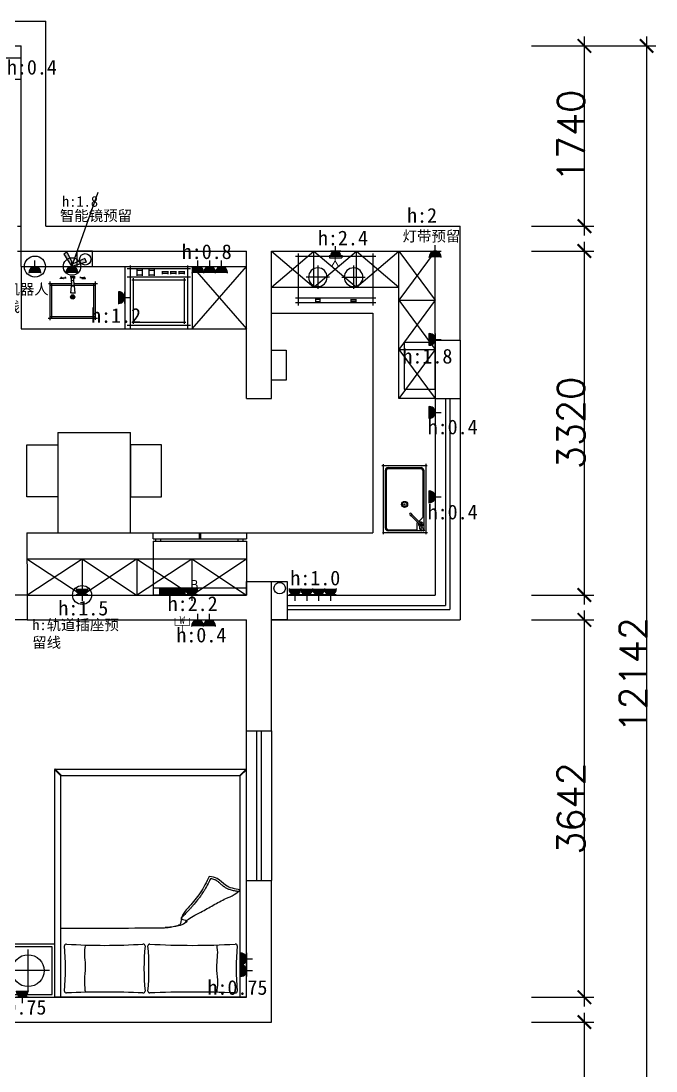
# Model space of a CAD drawing. Header units: millimetres. Extents: x -2231407 to 1513712, y -2704583 to 257.
# Drawn here: x 757090 to 763215, y -1352270 to -1342136 of the extents above; entities that cross this region are included whole.
import ezdxf

# ---------------------------------------------------------------- set-up
doc = ezdxf.new("R2010")
doc.units = ezdxf.units.MM
for name, color, linetype in [('IBS-Refe', 50, 'Continuous'), ('图例', 4, 'Continuous'), ('强电', 1, 'Continuous')]:
    doc.layers.add(name, color=color, linetype=linetype)
doc.styles.get("Standard").update_dxf_attribs({"font": 'txt', "bigfont": 'gbcbig.shx'})
doc.styles.add('宋体', font='', dxfattribs={"width": 3, "height": 100})
doc.styles.add('说明文字', font='', dxfattribs={"width": 0.75})
doc.styles.add('长仿宋体', font='')
doc.styles.get('宋体').set_extended_font_data('SimSun')
doc.styles.get('说明文字').set_extended_font_data('SimSun')
doc.styles.get('长仿宋体').set_extended_font_data('ChangFangSong')
doc.dimstyles.new('1--100', dxfattribs={"dimscale": 100, "dimtxt": 2.5, "dimasz": 0.8, "dimexe": 1, "dimexo": 0.1, "dimgap": 1, "dimtad": 3, "dimdec": 4, "dimrnd": 5, "dimzin": 0, "dimdsep": 46, "dimtxsty": '说明文字', "dimblk": 'ARCHTICK', "dimcen": 0.13, "dimazin": 0, "dimtfac": 1, "dimtdec": 4, "dimtix": 1, "dimtmove": 2, "dimatfit": 3, "dimldrblk": '0定义箭头', "dimfxl": 5, "dimfxlon": 1, "dimtvp": 1, "dimtolj": 1, "dimtzin": 0, "dimarcsym": 0})
doc.dimstyles.new('ISO-25$0', dxfattribs={"dimscale": 0, "dimtxt": 60, "dimasz": 30, "dimexe": 15, "dimexo": 15, "dimtad": 1, "dimdec": 4, "dimlunit": 6, "dimtxsty": 'Standard', "dimblk": 'ARCHTICK', "dimblk1": 'ARCHTICK', "dimblk2": 'ARCHTICK', "dimsah": 1, "dimcen": 3, "dimdle": 3, "dimse2": 1, "dimsd2": 1, "dimadec": 0, "dimazin": 0, "dimtfac": 1, "dimtdec": 4, "dimtmove": 0, "dimatfit": 3, "dimldrblk": 'DOT', "dimfxl": 1, "dimtolj": 1, "dimtzin": 0, "dimarcsym": 0})

# ---------------------------------------------------------------- blocks, each defined once
blk = doc.blocks.new('A$Cfcae891e')
at = {"color": 8}
for p, q in [((774, 477), (0, 477)), ((774, 432), (0, 432)), ((27, 504), (27, 0)), ((188, 464), (242, 464)), ((242, 446), (188, 446)), ((192, 441), (192, 468)), ((237, 468), (237, 441)), ((587, 464), (533, 464)), ((533, 446), (587, 446)), ((537, 468), (537, 441)), ((582, 441), (582, 468)), ((747, 0), (747, 504)), ((215, 117), (215, 342)), ((560, 117), (560, 342)), ((327, 230), (102, 230)), ((447, 230), (672, 230)), ((0, 27), (774, 27))]:
    blk.add_line(p, q, dxfattribs=at)
for centre in [(215, 230), (560, 230)]:
    blk.add_circle(centre, 90, dxfattribs=at)
blk = doc.blocks.new('3r23r22')
at = {"color": 8}
for p, q in [((989467, -1256471), (989467, -1255796)), ((989877, -1255791), (989877, -1256470)), ((989451, -1255807), (989891, -1255807)), ((989487, -1256412), (989487, -1255852)), ((989497, -1256412), (989497, -1255852)), ((989512, -1255827), (989832, -1255827)), ((989512, -1255837), (989832, -1255837)), ((989847, -1255852), (989847, -1256305)), ((989857, -1255852), (989857, -1256423)), ((989732, -1256292), (989722, -1256283)), ((989823, -1256380), (989733, -1256291)), ((989745, -1256279), (989735, -1256270)), ((989833, -1256370), (989743, -1256281)), ((989791, -1256361), (989791, -1256427)), ((989843, -1256316), (989810, -1256348)), ((989840, -1256392), (989815, -1256392)), ((989818, -1256375), (989818, -1256381)), ((989818, -1256381), (989828, -1256387)), ((989828, -1256364), (989827, -1256364)), ((989838, -1256370), (989828, -1256364)), ((989828, -1256387), (989838, -1256381)), ((989834, -1256407), (989840, -1256407)), ((989838, -1256381), (989838, -1256370)), ((989840, -1256407), (989863, -1256429)), ((989894, -1256457), (989458, -1256457)), ((989512, -1256427), (989791, -1256427)), ((989832, -1256437), (989512, -1256437)), ((989855, -1256439), (989831, -1256427)), ((989855, -1256439), (989857, -1256438)), ((989857, -1256438), (989857, -1256412)), ((989863, -1256429), (989857, -1256438))]:
    blk.add_line(p, q, dxfattribs=at)
for radius in [29.6, 5.56]:
    blk.add_circle((989672, -1256183), radius, dxfattribs=at)
for centre, radius, start, end in [((989512, -1255852), 25, 90, 180), ((989512, -1255852), 15, 90, 180), ((989830, -1255854), 26.6, 3.3627, 86.6373), ((989832, -1255852), 15, 0, 90), ((989729, -1256276), 9, 45, 225), ((989737, -1256284), 9.18, 236.5049, 265.3459), ((989742, -1256290), 8.79, 82.1903, 187.8097), ((989737, -1256284), 9.18, 4.6541, 33.4951), ((989832, -1256305), 15, 315, 0), ((989791, -1256346), 15, 270, 306.4647), ((989828, -1256375), 22, 153.553, 234.7406), ((989917, -1256394), 102, 178.7342, 200.3736), ((989828, -1256375), 22, 305.2594, 116.447), ((989828, -1256375), 7, 225, 45), ((989732, -1256403), 102, 346.3665, 357.7768), ((989739, -1256394), 102, 352.6351, 1.2658), ((989512, -1256412), 25, 180, 270), ((989512, -1256412), 15, 180, 270), ((989828, -1256409), 21.8, 252.2899, 285.9255), ((989917, -1256394), 98.7, 201.5267, 203.5112), ((989828, -1256409), 24.8, 265.8388, 272.79), ((989739, -1256394), 98.7, 336.466, 338.4241), ((989832, -1256412), 25, 270, 0), ((989739, -1256394), 102, 339.5083, 340.0003)]:
    blk.add_arc(centre, radius, start, end, dxfattribs=at)
for centre, major_axis in [((989652, -1256176), (-3.81, 1.37)), ((989662, -1256164), (-2.04, 3.5)), ((989676, -1256162), (0.69, 3.99)), ((989689, -1256169), (3.09, 2.61)), ((989694, -1256183), (4.05, 0.02))]:
    blk.add_ellipse(centre, major_axis=major_axis, ratio=0.197044, dxfattribs=at)
for centre, major_axis in [((989652, -1256190), (3.8, 1.4)), ((989662, -1256201), (2.01, 3.51)), ((989676, -1256204), (-0.72, 3.98)), ((989689, -1256196), (-3.11, 2.59))]:
    blk.add_ellipse(centre, major_axis=major_axis, ratio=0.197044, start_param=3.141593, end_param=9.424778, dxfattribs=at)
blk = doc.blocks.new('A$C1d75a51d')
at = {"color": 8}
for p, q in [((30, 610), (30, 0)), ((580, 0), (580, 610)), ((610, 580), (0, 580)), ((565, 550), (45, 550)), ((60, 565), (60, 125)), ((550, 125), (550, 565)), ((0, 110), (610, 110)), ((45, 140), (565, 140)), ((0, 30), (610, 30)), ((150, 95), (90, 95)), ((90, 45), (150, 45)), ((95, 100), (95, 40)), ((145, 40), (145, 100)), ((265, 95), (205, 95)), ((205, 45), (265, 45)), ((210, 100), (210, 40)), ((260, 40), (260, 100)), ((395, 80), (335, 80)), ((335, 60), (395, 60)), ((340, 85), (340, 55)), ((390, 55), (390, 85)), ((475, 80), (415, 80)), ((415, 60), (475, 60)), ((420, 85), (420, 55)), ((470, 55), (470, 85)), ((555, 80), (495, 80)), ((495, 60), (555, 60)), ((500, 85), (500, 55)), ((550, 55), (550, 85))]:
    blk.add_line(p, q, dxfattribs=at)
blk = doc.blocks.new('3r32r232r2')
at = {"color": 8}
for p, q in [((557224, -1317317), (557224, -1319513)), ((557224, -1317317, 0), (559074, -1317317, 0)), ((557284, -1317317), (557284, -1319453)), ((559014, -1317317), (559014, -1319453)), ((559074, -1317317), (559074, -1319513)), ((557284, -1319453), (557224, -1319513)), ((557288, -1319457), (557228, -1319517)), ((559070, -1319517), (557228, -1319517)), ((557284, -1319453), (557288, -1319457)), ((559010, -1319457), (557288, -1319457)), ((559014, -1319453), (559010, -1319457)), ((559010, -1319457), (559070, -1319517)), ((559014, -1319453), (559074, -1319513))]:
    blk.add_line(p, q, dxfattribs=at)
for centre, radius, start, end in [((557329, -1317375), 16.1, 75.7063, 187.4418), ((554807, -1317595), 2516, 355.0304, 4.9696), ((557746, -1306191), 11176, 267.8814, 272.1186), ((558159, -1317375), 16.1, 352.5582, 104.2937), ((560453, -1317595), 2288, 174.5349, 185.4651), ((558219, -1317375), 16.1, 75.7063, 187.4418), ((555925, -1317595), 2288, 354.5349, 5.4651), ((558591, -1308671), 8696, 267.5723, 272.4277), ((558964, -1317375), 16.1, 352.5582, 104.2937), ((561257, -1317595), 2288, 174.5349, 185.4651), ((557329, -1317815), 16.1, 172.5582, 284.2937), ((557746, -1324737), 6919, 86.5769, 93.4231), ((558159, -1317815), 16.1, 255.7063, 7.4418), ((558219, -1317815), 16.1, 172.5582, 284.2937), ((558591, -1323203), 5385, 86.0777, 93.9223), ((558964, -1317815), 16.1, 255.7063, 7.4418), ((557226, -1319515), 3, 134.9931, 315.0996), ((559072, -1319515), 3, 224.9004, 45.0069)]:
    blk.add_arc(centre, radius, start, end, dxfattribs=at)
for points, knots in [([(557514, -1317822), (557512, -1317814), (557496, -1317743), (557523, -1317629), (557501, -1317492), (557506, -1317411), (557512, -1317371), (557513, -1317365)], [0, 0, 0, 0, 24.551262, 217.459975, 337.028895, 437.217911, 458.216546, 458.216546, 458.216546, 458.216546]), ([(558779, -1317822), (558781, -1317814), (558797, -1317743), (558769, -1317629), (558791, -1317492), (558786, -1317411), (558780, -1317371), (558779, -1317365)], [0, 0, 0, 0, 24.551262, 217.459975, 337.028895, 437.217911, 458.216546, 458.216546, 458.216546, 458.216546]), ([(559014, -1317985), (558611, -1317985), (558145, -1317985), (558010, -1317987), (557893, -1318002), (557813, -1318029), (557801, -1318071), (557675, -1318131), (557544, -1318207), (557439, -1318264), (557345, -1318302), (557303, -1318337), (557284, -1318353)], [96.646583, 96.646583, 96.646583, 96.646583, 862.076778, 918.615066, 991.086884, 1068.140151, 1171.141488, 1349.581713, 1485.494659, 1623.483177, 1710.544261, 1786.221499, 1786.221499, 1786.221499, 1786.221499]), ([(557571, -1318461), (557578, -1318448), (557586, -1318432), (557605, -1318395), (557616, -1318376), (557631, -1318349), (557636, -1318341), (557645, -1318327), (557649, -1318321), (557657, -1318309), (557660, -1318304), (557667, -1318294), (557670, -1318289), (557681, -1318275), (557688, -1318266), (557710, -1318238), (557725, -1318220), (557746, -1318196), (557752, -1318189), (557760, -1318180), (557763, -1318176), (557769, -1318170), (557772, -1318167), (557781, -1318157), (557787, -1318150), (557805, -1318131), (557817, -1318118), (557836, -1318099), (557843, -1318093), (557856, -1318081), (557863, -1318075), (557784, -1318057), (557799, -1318045), (557820, -1318031), (557826, -1318027), (557833, -1318023), (557834, -1318022), (557836, -1318021)], [11.446693, 11.446693, 11.446693, 11.446693, 66.20458, 66.20458, 132.409159, 132.409159, 157.738839, 157.738839, 181.269338, 181.269338, 198.679267, 198.679267, 216.089197, 216.089197, 250.909056, 250.909056, 320.548774, 320.548774, 345.827712, 345.827712, 358.848719, 358.848719, 371.869725, 371.869725, 397.911737, 397.911737, 449.995762, 449.995762, 476.701855, 476.701855, 503.407948, 503.407948, 556.820133, 556.820133, 576.394027, 576.394027, 580.819388, 580.819388, 580.819388, 580.819388]), ([(557583, -1318484), (557610, -1318429), (557662, -1318324), (557765, -1318204), (557859, -1318101), (557853, -1318027), (557877, -1318001), (558009, -1317989)], [0, 0, 0, 0, 183.123786, 351.251627, 469.436762, 603.05833, 703.77943, 703.77943, 703.77943, 703.77943]), ([(557284, -1318353), (557335, -1318362), (557421, -1318376), (557495, -1318468), (557556, -1318479), (557583, -1318484)], [0, 0, 0, 0, 150.204704, 251.768605, 330.790219, 330.790219, 330.790219, 330.790219]), ([(557304, -1318337), (557304, -1318337), (557304, -1318336), (557325, -1318340), (557337, -1318342), (557362, -1318348), (557375, -1318352), (557396, -1318359), (557405, -1318363), (557418, -1318369), (557422, -1318371), (557428, -1318375), (557430, -1318376), (557434, -1318379), (557436, -1318380), (557439, -1318382), (557440, -1318383), (557442, -1318385), (557444, -1318386), (557447, -1318388), (557450, -1318390), (557456, -1318396), (557461, -1318400), (557469, -1318407), (557474, -1318411), (557482, -1318418), (557486, -1318422), (557494, -1318429), (557497, -1318432), (557505, -1318438), (557509, -1318440), (557514, -1318443), (557515, -1318444), (557517, -1318445), (557518, -1318446), (557520, -1318447), (557522, -1318447), (557525, -1318449), (557528, -1318450), (557536, -1318453), (557541, -1318455), (557554, -1318458), (557560, -1318459), (557568, -1318461), (557570, -1318461), (557571, -1318461)], [0, 0, 0, 0, 24.319537, 24.319537, 60.416536, 60.416536, 96.513536, 96.513536, 124.132877, 124.132877, 135.417576, 135.417576, 143.707623, 143.707623, 148.705619, 148.705619, 152.813805, 152.813805, 156.921991, 156.921991, 165.138364, 165.138364, 181.57111, 181.57111, 198.003855, 198.003855, 214.4366, 214.4366, 230.869346, 230.869346, 247.302091, 247.302091, 251.381041, 251.381041, 256.076136, 256.076136, 260.771232, 260.771232, 270.161424, 270.161424, 290.550085, 290.550085, 310.938746, 310.938746, 316.14782, 316.14782, 316.14782, 316.14782])]:
    blk.add_open_spline(points, degree=3, knots=knots, dxfattribs=at)
blk = doc.blocks.new('A$C7D20469C')
at = {"color": 8}
for p, q in [((250, 450), (250, 50)), ((450, 250), (50, 250))]:
    blk.add_line(p, q, dxfattribs=at)
for points in [[(500, 0), (500, 500), (0, 500), (0, 0)], [(475, 25), (475, 475), (25, 475), (25, 25)]]:
    blk.add_lwpolyline(points, close=True, dxfattribs=at)
blk.add_circle((250, 250), 150, dxfattribs=at)
blk = doc.blocks.new('A$C9808678f')
at = {"color": 8}
for p, q in [((62, 565), (527, 565)), ((88, 309), (88, 596)), ((88, 545), (506, 545)), ((108, 309), (108, 567)), ((488, 571), (488, 29)), ((508, 594), (508, 0)), ((8, 432), (25, 432)), ((8, 387), (24, 387)), ((19, 440), (19, 381)), ((19, 413), (21, 413)), ((19, 407), (24, 407)), ((21, 448), (21, 413)), ((27, 448), (21, 448)), ((27, 410), (27, 448)), ((0, 273), (25, 273)), ((2, 318), (25, 318)), ((8, 323), (8, 266)), ((19, 323), (19, 267)), ((71, 309), (21, 309)), ((71, 282), (21, 282)), ((71, 309), (117, 309)), ((71, 282), (117, 282)), ((88, 3), (88, 282)), ((108, 29), (108, 282)), ((113, 282), (113, 309)), ((115, 312), (204, 320)), ((115, 278), (203, 270)), ((117, 276), (117, 315)), ((198, 310), (198, 328)), ((198, 281), (198, 310)), ((201, 310), (198, 310)), ((201, 281), (198, 281)), ((198, 281), (198, 265)), ((201, 281), (201, 310)), ((236, 309), (263, 282)), ((236, 282), (263, 309)), ((8, 203), (25, 203)), ((8, 158), (24, 158)), ((19, 149), (19, 215)), ((19, 184), (24, 184)), ((19, 178), (21, 178)), ((21, 142), (21, 178)), ((27, 142), (21, 142)), ((27, 180), (27, 142)), ((528, 25), (63, 25)), ((504, 45), (93, 45))]:
    blk.add_line(p, q, dxfattribs=at)
for radius in [25.5, 19]:
    blk.add_circle((249, 295), radius, dxfattribs=at)
for centre, radius, start, end in [((24, 410), 3.43, 270, 0), ((21, 295), 13.4, 90, 98.4307), ((21, 295), 13.4, 261.5693, 270), ((64, 295), 13.4, 90, 270), ((24, 180), 3.43, 0, 90)]:
    blk.add_arc(centre, radius, start, end, dxfattribs=at)
blk = doc.blocks.new('_ArchTick')
at = {"color": 0, "linetype": 'ByBlock', "const_width": 0.15}
blk.add_lwpolyline([(-0.5, -0.5), (0.5, 0.5)], dxfattribs=at)
blk = doc.blocks.new('*D384')
at = {"color": 250, "lineweight": -2}
for p, q in [((762525, -1354608), (762525, -1351708)), ((762015, -1351798), (762615, -1351798)), ((762015, -1354518), (762615, -1354518))]:
    blk.add_line(p, q, dxfattribs=at)
at = {"layer": 'Defpoints', "color": 0}
for p in [(761925, -1351798), (762525, -1351798), (761925, -1354518)]:
    blk.add_point(p, dxfattribs=at)
at = {"color": 250, "lineweight": -2, "xscale": 130, "yscale": 130, "zscale": 130}
for p, rotation in [((762525, -1351798), 90), ((762525, -1354518), 270)]:
    blk.add_blockref('_ArchTick', p, dxfattribs=dict(at, rotation=rotation))
at = {"color": 0, "insert": (762395, -1353158), "char_height": 260, "attachment_point": 5, "rotation": 90}
blk.add_mtext('2720', dxfattribs=at)
blk = doc.blocks.new('*D385')
at = {"color": 250, "lineweight": -2}
for p, q in [((762015, -1347916), (762615, -1347916)), ((762525, -1351648), (762525, -1347826)), ((762015, -1351558), (762615, -1351558))]:
    blk.add_line(p, q, dxfattribs=at)
at = {"layer": 'Defpoints', "color": 0}
for p in [(761925, -1347916), (762525, -1347916), (761925, -1351558)]:
    blk.add_point(p, dxfattribs=at)
at = {"color": 250, "lineweight": -2, "xscale": 130, "yscale": 130, "zscale": 130}
for p, rotation in [((762525, -1347916), 90), ((762525, -1351558), 270)]:
    blk.add_blockref('_ArchTick', p, dxfattribs=dict(at, rotation=rotation))
at = {"color": 0, "insert": (762395, -1349737), "char_height": 260, "attachment_point": 5, "rotation": 90}
blk.add_mtext('3642', dxfattribs=at)
blk = doc.blocks.new('*D386')
at = {"color": 250, "lineweight": -2}
for p, q in [((762525, -1347766), (762525, -1344266)), ((762015, -1344356), (762615, -1344356)), ((762015, -1347676), (762615, -1347676))]:
    blk.add_line(p, q, dxfattribs=at)
at = {"layer": 'Defpoints', "color": 0}
for p in [(761925, -1344356), (762525, -1344356), (761925, -1347676)]:
    blk.add_point(p, dxfattribs=at)
at = {"color": 250, "lineweight": -2, "xscale": 130, "yscale": 130, "zscale": 130}
for p, rotation in [((762525, -1344356), 90), ((762525, -1347676), 270)]:
    blk.add_blockref('_ArchTick', p, dxfattribs=dict(at, rotation=rotation))
at = {"color": 0, "insert": (762395, -1346016), "char_height": 260, "attachment_point": 5, "rotation": 90}
blk.add_mtext('3320', dxfattribs=at)
blk = doc.blocks.new('*D387')
at = {"color": 250, "lineweight": -2}
for p, q in [((762525, -1344206), (762525, -1342286)), ((762015, -1342376), (762615, -1342376)), ((762015, -1344116), (762615, -1344116))]:
    blk.add_line(p, q, dxfattribs=at)
at = {"layer": 'Defpoints', "color": 0}
for p in [(761925, -1342376), (762525, -1342376), (761925, -1344116)]:
    blk.add_point(p, dxfattribs=at)
at = {"color": 250, "lineweight": -2, "xscale": 130, "yscale": 130, "zscale": 130}
for p, rotation in [((762525, -1342376), 90), ((762525, -1344116), 270)]:
    blk.add_blockref('_ArchTick', p, dxfattribs=dict(at, rotation=rotation))
at = {"color": 0, "insert": (762395, -1343246), "char_height": 260, "attachment_point": 5, "rotation": 90}
blk.add_mtext('1740', dxfattribs=at)
blk = doc.blocks.new('*D388')
at = {"color": 250, "lineweight": -2}
for p, q in [((763125, -1342286), (763125, -1354608)), ((762615, -1342376), (763215, -1342376)), ((762615, -1354518), (763215, -1354518))]:
    blk.add_line(p, q, dxfattribs=at)
at = {"layer": 'Defpoints', "color": 0}
for p in [(762525, -1342376), (762525, -1354518), (763125, -1354518)]:
    blk.add_point(p, dxfattribs=at)
at = {"color": 250, "lineweight": -2, "xscale": 130, "yscale": 130, "zscale": 130}
for p, rotation in [((763125, -1342376), 90), ((763125, -1354518), 270)]:
    blk.add_blockref('_ArchTick', p, dxfattribs=dict(at, rotation=rotation))
at = {"color": 0, "insert": (762995, -1348447), "char_height": 260, "attachment_point": 5, "rotation": 90}
blk.add_mtext('12142', dxfattribs=at)
blk = doc.blocks.new('五孔插座')
at = {"layer": '强电'}
h = blk.add_hatch(color=256, dxfattribs=at)
edge = h.paths.add_edge_path()
edge.add_ellipse((-2429131, -177746), major_axis=(-65.2, -65.2), ratio=1, start_angle=135, end_angle=315)
edge.add_line((-2429223, -177746), (-2429223, -177746))
edge.add_line((-2429223, -177746), (-2429039, -177746))
for p, q in [((-2429131, -177654), (-2429131, -177561)), ((-2429039, -177654), (-2429223, -177654)), ((-2429223, -177746), (-2429039, -177746)), ((-2429223, -177755), (-2429223, -177746)), ((-2429039, -177755), (-2429039, -177746))]:
    blk.add_line(p, q, dxfattribs=at)
at = {"layer": '强电', "extrusion": (0, 0, -1)}
blk.add_ellipse((-2429131, -177746), major_axis=(-65.2, -65.2), ratio=1, start_param=0.785398, end_param=3.926991, dxfattribs=at)
blk = doc.blocks.new('安全插座')
at = {"layer": '强电', "lineweight": -3}
h = blk.add_hatch(color=256, dxfattribs=at)
edge = h.paths.add_edge_path()
edge.add_ellipse((-2432381, -182680), major_axis=(55.7, 55.7), ratio=1, start_angle=225, end_angle=405)
edge.add_line((-2432381, -182601), (-2432381, -182759))
for p, q in [((-2432406, -182777), (-2432406, -182583)), ((-2432364, -182583), (-2432406, -182583)), ((-2432389, -182601), (-2432381, -182601)), ((-2432381, -182759), (-2432381, -182601)), ((-2432302, -182601), (-2432302, -182759)), ((-2432364, -182777), (-2432406, -182777)), ((-2432389, -182759), (-2432381, -182759)), ((-2432302, -182680), (-2432224, -182680))]:
    blk.add_line(p, q, dxfattribs=at)
blk.add_ellipse((-2432381, -182680), major_axis=(55.7, 55.7), ratio=1, start_param=3.926991, end_param=7.068583, dxfattribs=at)
at = {"layer": '强电', "lineweight": -3, "width": 0.8}
blk.add_attdef('A', (-2432224, -182680), '', height=0.00315, rotation=90, dxfattribs=at)
blk = doc.blocks.new('0定义箭头')
at = {"layer": 'IBS-Refe', "color": 3}
for p, q in [((-1.44, 1.15), (-1.09, 1.44)), ((-1.09, 1.44), (0, 0)), ((-0.37, 0), (-2.13, 0)), ((-1.44, 1.15), (-0.37, 0)), ((-1.44, -1.15), (-0.37, 0)), ((-1.09, -1.44), (0, 0)), ((-1.44, -1.15), (-1.09, -1.44))]:
    blk.add_line(p, q, dxfattribs=at)
for points in [[(-1.44, 1.15), (-1.09, 1.44), (-0.37, 0), (0, 0)], [(-1.44, -1.15), (-1.09, -1.44), (-0.37, 0), (0, 0)]]:
    blk.add_solid(points, dxfattribs=at)
blk = doc.blocks.new('yfjhjl')
at = {"color": 1, "const_width": 9.6}
for points in [[(229609, 23223), (229609, 23103), (229849, 23103), (229849, 23223)], [(229729, 23103), (229729, 22983)]]:
    blk.add_lwpolyline(points, dxfattribs=at)
at = {"color": 1, "style": '宋体'}
blk.add_text('W', height=120, dxfattribs=at).set_placement((229686, 23128))

msp = doc.modelspace()

# ---------------------------------------------------------------- linework, layer by layer
at = {"color": 8}
for p, q in [((751240.32054, -1342135.94222), (757330.32054, -1342135.94222)), ((757330.32054, -1344115.94222), (757330.32054, -1342135.94222)), ((754485.32054, -1342375.94222), (757090.32054, -1342375.94222)), ((757090.32054, -1344355.94222), (757090.32054, -1342375.94222)), ((757090.32054, -1342495.94222), (756090.32054, -1342495.94222)), ((754890.32054, -1342695.94222), (757090.32054, -1342695.94222)), ((757057.82054, -1344115.94222), (757090.32054, -1344115.94222)), ((757330.32054, -1344115.94222), (761325.32054, -1344115.94222)), ((761325.32054, -1345215.94222), (761325.32054, -1344115.94222)), ((757057.82054, -1344355.94222), (757090.32054, -1344355.94222)), ((757090.32054, -1344355.94222), (759265.32054, -1344355.94222)), ((757090.32054, -1344505.94222), (757090.32054, -1344355.94222)), ((759265.32054, -1345780.94222), (759265.32054, -1344355.94222)), ((759505.32054, -1345780.94222), (759505.32054, -1344355.94222)), ((759505.32054, -1344355.94222), (761085.32054, -1344355.94222)), ((759915.32054, -1344705.94222), (759915.32054, -1344355.94222)), ((760325.32054, -1344705.94222), (760325.32054, -1344355.94222)), ((760735.32054, -1345780.94222), (760735.32054, -1344355.94222)), ((761085.32054, -1345215.94222), (761085.32054, -1344355.94222)), ((757090.32054, -1344505.94222), (759265.32054, -1344505.94222)), ((757090.32054, -1344505.94222), (757090.32054, -1345105.94222)), ((758090.32054, -1344505.94222), (758090.32054, -1345105.94222)), ((758740.32054, -1344505.94222), (758740.32054, -1345105.94222)), ((758740.32054, -1345105.94222), (759265.32054, -1344505.94222)), ((758740.32054, -1344505.94222), (759265.32054, -1345105.94222)), ((759505.32054, -1344705.94222), (760735.32054, -1344705.94222)), ((760735.32054, -1344830.94222), (761085.32054, -1344830.94222)), ((759505.32054, -1344955.94222), (760485.32054, -1344955.94222)), ((760485.32054, -1344955.94222), (760485.32054, -1347075.94222)), ((757090.32054, -1345105.94222), (758090.32054, -1345105.94222)), ((758090.32054, -1345105.94222), (759265.32054, -1345105.94222)), ((761085.32054, -1345215.94222), (761325.32054, -1345215.94222)), ((761085.32054, -1345215.94222), (761085.32054, -1345780.94222)), ((761325.32054, -1345215.94222), (761325.32054, -1345780.94222)), ((760735.32054, -1345305.94222), (761085.32054, -1345305.94222)), ((759265.32054, -1345780.94222), (759505.32054, -1345780.94222)), ((761085.32054, -1345780.94222), (760735.32054, -1345780.94222)), ((761085.32054, -1345780.94222), (761085.32054, -1347675.94222)), ((761085.32054, -1345780.94222), (761325.32054, -1345780.94222)), ((761185.32054, -1345780.94222), (761185.32054, -1347775.94222)), ((761225.32054, -1345780.94222), (761225.32054, -1347815.94222)), ((761325.32054, -1345780.94222), (761325.32054, -1347915.94222)), ((757445.32054, -1346105.94222), (758145.32054, -1346105.94222)), ((757445.32054, -1346105.94222), (757445.32054, -1347075.94222)), ((758145.32054, -1347075.94222), (758145.32054, -1346105.94222)), ((757145.32054, -1347075.94222), (760485.32054, -1347075.94222)), ((757145.32054, -1347075.94222), (757150.32054, -1347675.94222)), ((758365.32054, -1347075.94222), (759265.32054, -1347075.94222)), ((758365.32054, -1347134.37256), (758365.32054, -1347075.94222)), ((758810.32054, -1347075.94222), (758810.32054, -1347134.37256)), ((758820.32054, -1347075.94222), (758820.32054, -1347134.37256)), ((759265.32054, -1347075.94222), (759265.32054, -1347134.37256)), ((758365.32054, -1347134.37256), (759265.32054, -1347134.37256)), ((758365.32054, -1347156.59478), (759265.32054, -1347156.59478)), ((758365.32054, -1347156.59478), (758365.32054, -1347675.94222)), ((758389.01522, -1347134.37256), (758389.01522, -1347156.59478)), ((758435.28695, -1347134.37256), (758435.28695, -1347156.59478)), ((759183.04, -1347134.37256), (759183.04, -1347156.59478)), ((759229.31173, -1347134.37256), (759229.31173, -1347156.59478)), ((759265.32054, -1347156.59478), (759265.32054, -1347675.94222)), ((757145.32054, -1347325.94222), (759265.32054, -1347325.94222)), ((757679.07054, -1347325.94222), (757679.07054, -1347675.94222)), ((758207.82054, -1347325.94222), (758207.82054, -1347675.94222)), ((758736.57054, -1347325.94222), (758736.57054, -1347675.94222)), ((759265.32054, -1347609.27555), (758365.32054, -1347609.27555)), ((758428.45282, -1347675.94222), (758428.45282, -1347609.27555)), ((758450.67505, -1347675.94222), (758450.67505, -1347609.27555)), ((758472.89727, -1347675.94222), (758472.89727, -1347609.27555)), ((758495.11949, -1347675.94222), (758495.11949, -1347609.27555)), ((758517.34171, -1347675.94222), (758517.34171, -1347609.27555)), ((758539.56394, -1347675.94222), (758539.56394, -1347609.27555)), ((758561.78616, -1347675.94222), (758561.78616, -1347609.27555)), ((758584.00838, -1347675.94222), (758584.00838, -1347609.27555)), ((758606.2306, -1347675.94222), (758606.2306, -1347609.27555)), ((758628.45282, -1347675.94222), (758628.45282, -1347609.27555)), ((758650.67505, -1347675.94222), (758650.67505, -1347609.27555)), ((758672.89727, -1347675.94222), (758672.89727, -1347609.27555)), ((759265.32054, -1347545.94222), (759505.32054, -1347545.94222)), ((759265.32054, -1347675.94222), (759265.32054, -1347545.94222)), ((759505.32054, -1348987.94222), (759505.32054, -1347545.94222)), ((757150.32054, -1347675.94222), (756245.32054, -1347675.94222)), ((757150.32054, -1347675.94222), (759265.32054, -1347675.94222)), ((757150.32054, -1347675.94222), (757150.32054, -1347915.94222)), ((759265.32054, -1347675.94222), (758365.32054, -1347675.94222)), ((758672.89727, -1347620.38666), (758428.45282, -1347620.38666)), ((758672.89727, -1347631.49777), (758428.45282, -1347631.49777)), ((758672.89727, -1347642.60888), (758428.45282, -1347642.60888)), ((758672.89727, -1347653.71999), (758428.45282, -1347653.71999)), ((758672.89727, -1347664.8311), (758428.45282, -1347664.8311)), ((759657.22701, -1347675.94222), (761085.32054, -1347675.94222)), ((759657.22701, -1347775.94222), (761185.32054, -1347775.94222)), ((759657.22701, -1347815.94222), (761225.32054, -1347815.94222)), ((757150.32054, -1347915.94222), (756245.32054, -1347915.94222)), ((757150.32054, -1347915.94222), (759265.32054, -1347915.94222)), ((759265.32054, -1348987.94222), (759265.32054, -1347915.94222)), ((759505.32054, -1347915.94222), (761325.32054, -1347915.94222)), ((759265.32054, -1348987.94222), (759505.32054, -1348987.94222)), ((759265.32054, -1350432.94222), (759265.32054, -1348987.94222)), ((759365.32054, -1350432.94222), (759365.32054, -1348987.94222)), ((759405.32054, -1348987.94222), (759405.32054, -1350432.94222)), ((759505.32054, -1348987.94222), (759505.32054, -1350432.94222)), ((759265.32054, -1350432.94222), (759505.32054, -1350432.94222)), ((759265.32054, -1351557.94222), (759265.32054, -1350432.94222)), ((759505.32054, -1351797.94222), (759505.32054, -1350432.94222)), ((756245.32054, -1351557.94222), (759265.32054, -1351557.94222)), ((756005.32054, -1351797.94222), (759505.32054, -1351797.94222))]:
    msp.add_line(p, q, dxfattribs=at)
for points in [[(757630.32054, -1344505.94222), (757780.32054, -1344505.94222), (757780.32054, -1344355.94222), (757630.32054, -1344355.94222)], [(760785.32054, -1345689.96627), (761085.32054, -1345689.96627), (761085.32054, -1345239.96627), (760785.32054, -1345239.96627)], [(759505.32054, -1345313.96727), (759647.04041, -1345313.96727), (759647.04041, -1345603.33052), (759505.32054, -1345603.33052)], [(757445.32054, -1346727.93418), (757145.32054, -1346727.93418), (757145.32054, -1346227.93418), (757445.32054, -1346227.93418)], [(758145.32054, -1346727.93418), (758445.32054, -1346727.93418), (758445.32054, -1346227.93418), (758145.32054, -1346227.93418)], [(759505.32054, -1347545.94222), (759657.22701, -1347545.94222), (759657.22701, -1347915.94222), (759505.32054, -1347915.94222)]]:
    msp.add_lwpolyline(points, close=True, dxfattribs=at)
for points in [[(759505.32054, -1344705.94222), (759915.32054, -1344355.94222), (760325.32054, -1344705.94222), (760735.32054, -1344355.94222)], [(759505.32054, -1344355.94222), (759915.32054, -1344705.94222), (760325.32054, -1344355.94222), (760735.32054, -1344705.94222)], [(760735.32054, -1344355.94222), (761085.32054, -1344830.94222), (760735.32054, -1345305.94222), (761085.32054, -1345780.94222)], [(761085.32054, -1344355.94222), (760735.32054, -1344830.94222), (761085.32054, -1345305.94222), (760735.32054, -1345780.94222)], [(757145.32054, -1347325.94222), (757679.07054, -1347675.94222), (758205.32054, -1347325.94222), (758736.57054, -1347675.94222), (759265.32054, -1347325.94222)], [(757145.32054, -1347675.94222), (757679.07054, -1347325.94222), (758205.32054, -1347675.94222), (758736.57054, -1347325.94222), (759265.32054, -1347675.94222)]]:
    msp.add_lwpolyline(points, dxfattribs=at)
at = {"color": 1, "ltscale": 3}
for centre, radius in [((757224.67283, -1344505.94222), 101.55493), ((757581.55166, -1344505.94222), 84.57401), ((757679.07052, -1347675.94222), 91.72024)]:
    msp.add_circle(centre, radius, dxfattribs=at)
at = {"color": 8}
for centre in [(757710.32054, -1344435.94222), (759585.32054, -1347610.60239)]:
    msp.add_circle(centre, 55, dxfattribs=at)

# ---------------------------------------------------------------- block references
at = {"color": 8, "xscale": -1, "rotation": 180}
for name, p in [('A$Cfcae891e', (759738.422, -1344378.94222)), ('A$C1d75a51d', (758115.32054, -1344494.47127))]:
    msp.add_blockref(name, p, dxfattribs=at)
at = {"color": 8, "rotation": 270}
for name, p, xscale, yscale, zscale in [('A$C9808678f', (757352.8408, -1344599.89645), 0.8, 0.8, 0.8), ('A$C7D20469C', (756902.32054, -1351044.94231), 1.026, 1.026, 1.026)]:
    msp.add_blockref(name, p, dxfattribs=dict(at, xscale=xscale, yscale=yscale, zscale=zscale))
at = {"color": 8}
msp.add_blockref('3r23r22', (-228881.65715, -90618.58538), dxfattribs=at)
at = {"color": 3, "xscale": 0.5960957183269784, "yscale": 0.5960957184899598, "zscale": 0.5960957183999994}
msp.add_blockref('yfjhjl', (621706.13091, -1361740.11019), dxfattribs=at)
at = {"color": 8, "rotation": 180}
msp.add_blockref('3r32r232r2', (1316489.40833, -2668875.14464), dxfattribs=at)
at = {"layer": '图例', "lineweight": -3, "yscale": 0.6174630000425968, "zscale": 0.6174630000000002}
for name, p, xscale, rotation in [('安全插座', (872923.46557, 157499.44124), -0.6174630000425968, 270), ('五孔插座', (-738812.18612, -1234646.23308), -0.6174629999686033, 359.9994203623146), ('五孔插座', (-742672.9642, -1234798.01508), -0.6174629999686033, 359.9994884395215), ('五孔插座', (-742316.08535, -1234798.01508), -0.6174629999686033, 359.9994884395215), ('五孔插座', (-741100.29652, -1234796.23281), -0.6174629999686033, 359.9994203623146), ('五孔插座', (-740986.51572, -1234796.23294), -0.6174629999686033, 359.9994203623146), ('五孔插座', (-740872.73491, -1234796.23308), -0.6174629999686033, 359.9994203623146), ('五孔插座', (867798.24767, 155091.6948), -0.6174629999686034, 269.9994884395215), ('五孔插座', (870795.47294, 154688.64996), -0.6174629999686033, 269.9994203623145), ('五孔插座', (870795.02981, 153984.03233), -0.6174629999686033, 269.9994203623145), ('五孔插座', (870795.02981, 153169.06368), -0.6174629999686033, 269.9994203623145), ('五孔插座', (2257576.70755, -1457383.86928), -0.6174629999686039, 179.9994884421663), ('五孔插座', (2258634.20755, -1457383.86928), -0.6174629999686039, 179.9994884421663), ('五孔插座', (2259630.24813, -1457385.65135), -0.6174629999686033, 179.9994203623146), ('五孔插座', (2259744.02894, -1457385.65149), -0.6174629999686033, 179.9994203623146), ('五孔插座', (2259857.80975, -1457385.65162), -0.6174629999686033, 179.9994203623146), ('五孔插座', (2259971.59275, -1457385.65227), -0.6174629999686033, 179.9994203623146), ('五孔插座', (-741102.99316, -1238208.01515), -0.6174629999686039, 359.9994884421664), ('五孔插座', (-740989.21016, -1238208.01515), -0.6174629999686039, 359.9994884421664), ('五孔插座', (868973.24786, 148710.36711), -0.6174629999686039, 269.9994884421663), ('五孔插座', (868973.24786, 148596.58411), -0.6174629999686039, 269.9994884421663), ('五孔插座', (2256999.56824, -1461265.86928), -0.6174629999686039, 179.9994884421663)]:
    msp.add_blockref(name, p, dxfattribs=dict(at, xscale=xscale, rotation=rotation))

# ---------------------------------------------------------------- texts
at = {"layer": '图例', "color": 4, "attachment_point": 4, "style": '长仿宋体'}
for s, insert, char_height, width in [('{\\fSimSun|b0|i0|c134|p2;h:0.4}', (756954.21461, -1342583.21437), 141.75, 1263.1145985), ('{\\fSimSun|b0|i0|c134|p2;h:1.8}', (757486.10321, -1343878.36228), 102.06, 909.442511), ('{\\fSimSun|b0|i0|c134|p2;智能镜预留}', (757465.34381, -1344020.41502), 102.06, 909.442511), ('{\\fSimSun|b0|i0|c134|p2; h:2}', (760717.61587, -1344012.90556), 141.75, 1263.1145985), ('{\\fSimSun|b0|i0|c134|p2; h:2.4}', (759857.9761, -1344231.14914), 141.75, 1263.1145985), ('{\\fSimSun|b0|i0|c134|p2;灯带预留}', (760770.95925, -1344218.46768), 102.06, 909.442511), ('{\\fSimSun|b0|i0|c134|p2;h:0.8}', (758640.45947, -1344363.28532), 141.75, 1263.1145985), ('{\\fSimSun|b0|i0|c134|p2;扫地机器人\\P预留线}', (756661.20899, -1344814.85592), 102.06, 909.442511), ('{\\fSimSun|b0|i0|c134|p2;h:1.2}', (757765.89084, -1344979.10047), 141.75, 1263.1145985), ('{\\fSimSun|b0|i0|c134|p2;h:1.8}', (760769.24942, -1345372.27435), 141.75, 1263.1145985), ('{\\fSimSun|b0|i0|c134|p2;h:0.4}', (761012.44906, -1346055.0705), 141.75, 1263.1145985), ('{\\fSimSun|b0|i0|c134|p2;h:0.4}', (761012.44906, -1346876.16448), 141.75, 1263.1145985), ('{\\fSimSun|b0|i0|c134|p2;h:1.0}', (759687.60705, -1347512.76008), 141.75, 1263.1145985), ('{\\fSimSun|b0|i0|c134|p2;h:2.2}', (758504.69408, -1347760.64863), 141.75, 1263.1145985), ('{\\fSimSun|b0|i0|c134|p2;h:1.5}', (757450.06578, -1347803.52601), 141.75, 1263.1145985), ('{\\fSimSun|b0|i0|c134|p2;h:轨道插座预留线}', (757198.73533, -1348054.50243), 102.06, 909.442511), ('{\\fSimSun|b0|i0|c134|p2;h:0.4}', (758588.47139, -1348063.09907), 141.75, 1263.1145985), ('{\\fSimSun|b0|i0|c134|p2;h:0.75}', (758888.50472, -1351465.00728), 141.75, 1263.1145985), ('{\\fSimSun|b0|i0|c134|p2;h:0.75}', (756756.84491, -1351655.66242), 141.75, 1263.1145985)]:
    msp.add_mtext(s, dxfattribs=dict(at, insert=insert, char_height=char_height, width=width))
at = {"layer": '图例', "color": 1, "lineweight": -3, "insert": (760159.25072, -1344457.41474), "char_height": 87.52538, "width": 1266.0510462, "attachment_point": 4, "rotation": 180, "style": '长仿宋体'}
msp.add_mtext('Y', dxfattribs=at)
at = {"layer": '图例', "color": 1, "lineweight": -3, "insert": (758722.62179, -1347575.288), "char_height": 87.52538, "width": 1266.0510462, "attachment_point": 4, "style": '长仿宋体'}
msp.add_mtext('B', dxfattribs=at)

# ---------------------------------------------------------------- dimensions: what is measured, and where the dimension line sits
for base, p1, p2, picture, middle in [((762525.32054, -1342375.94222), (761925.32054, -1344115.94222), (761925.32054, -1342375.94222), '*D387', (762394.69554, -1343245.94222)), ((763125.32054, -1354517.94222), (762525.32054, -1342375.94222), (762525.32054, -1354517.94222), '*D388', (762994.69554, -1348446.94222)), ((762525.32054, -1344355.94222), (761925.32054, -1347675.94222), (761925.32054, -1344355.94222), '*D386', (762394.69554, -1346015.94222)), ((762525.32054, -1347915.94222), (761925.32054, -1351557.94222), (761925.32054, -1347915.94222), '*D385', (762394.69554, -1349736.94222)), ((762525.32054, -1351797.94222), (761925.32054, -1354517.94222), (761925.32054, -1351797.94222), '*D384', (762394.69554, -1353157.94222))]:
    dim = msp.add_linear_dim(base=base, p1=p1, p2=p2, angle=90, dimstyle='ISO-25$0', override={"dimscale": 1, "dimtxt": 260, "dimasz": 130, "dimexe": 90, "dimexo": 90, "dimdec": 0, "dimlunit": 2, "dimsah": 0, "dimcen": 2.5, "dimdle": 90, "dimse2": 0, "dimsd2": 0, "dimtdec": 0, "dimldrblk": 'ArchTick', "dimtolj": 0, "dimtzin": 8})
    dim.commit()
    dim.dimension.update_dxf_attribs({"geometry": picture, "text_midpoint": middle})

# ---------------------------------------------------------------- leaders
at = {"color": 1, "ltscale": 3}
msp.add_leader([(757581.55166, -1344505.94222), (757835.90201, -1343786.73298)], dimstyle='1--100', override={"dimgap": 1, "dimtad": 0, "dimarcsym": 1}, dxfattribs=at)

doc.saveas('drawing.dxf')
